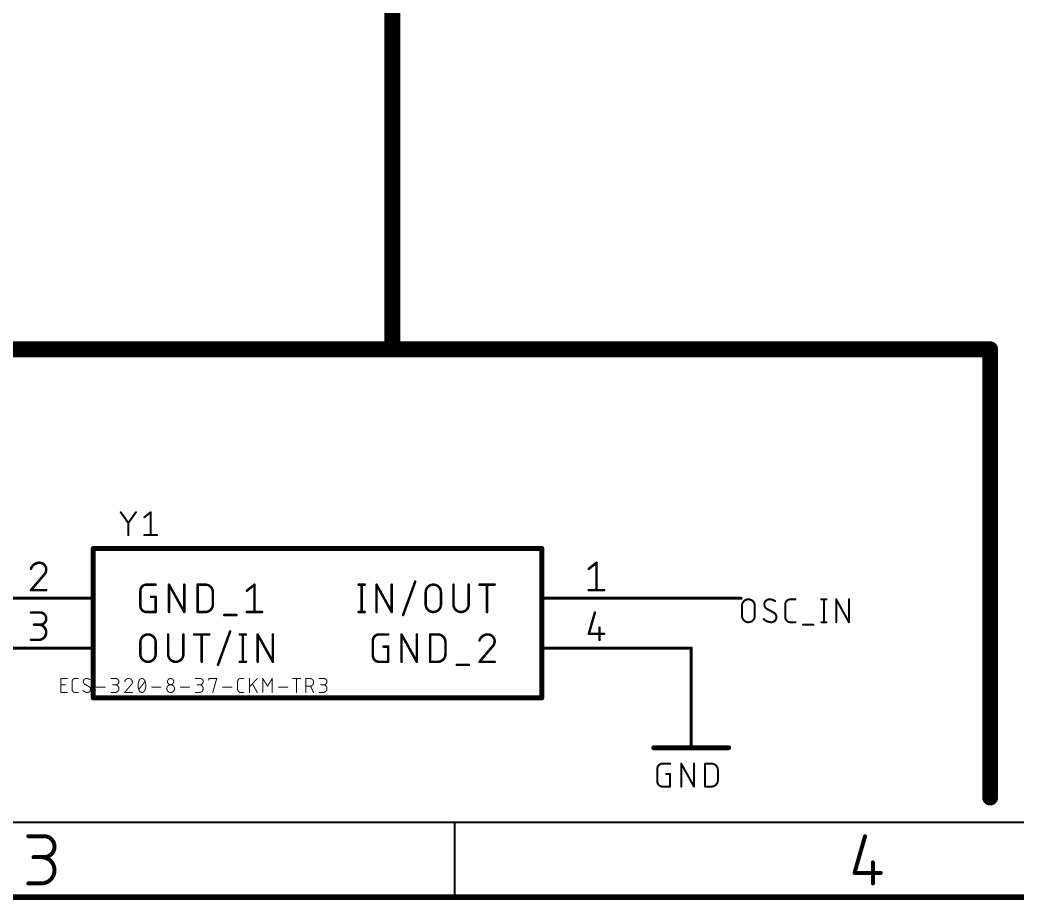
# Model space of a CAD drawing. Extents: x 0 to 261, y -15 to 164.
# Drawn here: x 108 to 158.9, y -15.4 to 29.5 of the extents above; entities that cross this region are included whole.
import ezdxf

# ---------------------------------------------------------------- set-up
doc = ezdxf.new("R2010")
doc.units = 0
for name, color, linetype in [('91', 110, 'CONTINUOUS'), ('94', 12, 'CONTINUOUS'), ('95', 253, 'CONTINUOUS'), ('96', 253, 'CONTINUOUS')]:
    doc.layers.add(name, color=color, linetype=linetype)

msp = doc.modelspace()

# ---------------------------------------------------------------- linework, layer by layer
at = {"layer": '91', "const_width": 0.1524}
for points in [[(139.7, 0), (144.78, 0)], [(139.7, -2.54), (142.24, -2.54)], [(142.24, -2.54), (142.24, -5.08)]]:
    msp.add_lwpolyline(points, dxfattribs=at)
at = {"layer": '91', "const_width": 0.0762}
for points in [[(139.7, 0.0381, 1), (139.7, -0.0381)], [(144.78, -0.0381, 1), (144.78, 0.0381)], [(139.7, -2.5019, 1), (139.7, -2.5781)], [(142.2781, -2.54, 1), (142.2019, -2.54)], [(142.24, -2.5781, 1), (142.24, -2.5019)], [(142.2019, -5.08, 1), (142.2781, -5.08)]]:
    msp.add_lwpolyline(points, format="xyb", dxfattribs=at)
at = {"layer": '94'}
for points, const_width in [([(111.76, 2.54), (111.76, -5.08)], 0.254), ([(111.76, 2.54), (134.62, 2.54)], 0.254), ([(134.62, -5.08), (134.62, 2.54)], 0.254), ([(106.68, 0), (111.76, 0)], 0.1524), ([(139.7, 0), (134.62, 0)], 0.1524), ([(106.68, -2.54), (111.76, -2.54)], 0.1524), ([(139.7, -2.54), (134.62, -2.54)], 0.1524), ([(134.62, -5.08), (111.76, -5.08)], 0.254), ([(142.24, -5.08), (142.24, -7.62)], 0.1524), ([(140.335, -7.62), (144.145, -7.62)], 0.254), ([(3.81, -11.43), (256.54, -11.43)], 0.1), ([(130.175, -15.24), (130.175, -11.43)], 0.1), ([(108.4456, -12.1316), (109.2479, -12.1316)], 0.2032), ([(151.1021, -12.1316), (150.5673, -14.0036)], 0.2032), ([(109.2479, -13.2013), (108.713, -13.2013)], 0.2032), ([(151.5033, -13.4687), (151.5033, -14.5384)], 0.2032), ([(150.5673, -14.0036), (151.9044, -14.0036)], 0.2032), ([(108.4456, -14.5384), (109.1142, -14.5384)], 0.2032), ([(0, -15.24), (260.35, -15.24)], 0.3)]:
    msp.add_lwpolyline(points, dxfattribs=dict(at, const_width=const_width))
for points, const_width in [([(111.8235, 2.54, 1), (111.6965, 2.54)], 0.127), ([(111.76, 2.6035, 1), (111.76, 2.4765)], 0.127), ([(134.6835, 2.54, 1), (134.5565, 2.54)], 0.127), ([(134.62, 2.4765, 1), (134.62, 2.6035)], 0.127), ([(111.76, -0.0381, 1), (111.76, 0.0381)], 0.0762), ([(134.62, 0.0381, 1), (134.62, -0.0381)], 0.0762), ([(139.7, -0.0381, 1), (139.7, 0.0381)], 0.0762), ([(111.76, -2.5781, 1), (111.76, -2.5019)], 0.0762), ([(134.62, -2.5019, 1), (134.62, -2.5781)], 0.0762), ([(139.7, -2.5781, 1), (139.7, -2.5019)], 0.0762), ([(111.76, -5.0165, 1), (111.76, -5.1435)], 0.127), ([(111.6965, -5.08, 1), (111.8235, -5.08)], 0.127), ([(134.5565, -5.08, 1), (134.6835, -5.08)], 0.127), ([(134.62, -5.1435, 1), (134.62, -5.0165)], 0.127), ([(142.2781, -5.08, 1), (142.2019, -5.08)], 0.0762), ([(140.335, -7.5565, 1), (140.335, -7.6835)], 0.127), ([(142.2019, -7.62, 1), (142.2781, -7.62)], 0.0762), ([(144.145, -7.6835, 1), (144.145, -7.5565)], 0.127), ([(130.2, -11.43, 1), (130.15, -11.43)], 0.05), ([(108.4456, -12.0808, 1), (108.4456, -12.1824)], 0.1016), ([(109.2479, -13.2013, 1), (109.2479, -12.1316)], 0.2032), ([(109.2479, -12.0808, 1), (109.2479, -12.1824)], 0.1016), ([(109.2479, -12.1824, 1), (109.2479, -12.0808)], 0.1016), ([(151.151, -12.1456, 1), (151.0533, -12.1176)], 0.1016), ([(108.713, -13.1505, 1), (108.713, -13.2521)], 0.1016), ([(109.1142, -14.5384, 1), (109.1142, -13.2013)], 0.2032), ([(109.1142, -13.1505, 1), (109.1142, -13.2521)], 0.1016), ([(109.2479, -13.1505, 1), (109.2479, -13.2521)], 0.1016), ([(109.2479, -13.2521, 1), (109.2479, -13.1505)], 0.1016), ([(151.5541, -13.4687, 1), (151.4525, -13.4687)], 0.1016), ([(150.5184, -13.9896, 1), (150.6161, -14.0175)], 0.1016), ([(150.5673, -13.9528, 1), (150.5673, -14.0544)], 0.1016), ([(151.9044, -14.0544, 1), (151.9044, -13.9528)], 0.1016), ([(108.4456, -14.4876, 1), (108.4456, -14.5892)], 0.1016), ([(109.1142, -14.4876, 1), (109.1142, -14.5892)], 0.1016), ([(109.1142, -14.5892, 1), (109.1142, -14.4876)], 0.1016), ([(151.4525, -14.5384, 1), (151.5541, -14.5384)], 0.1016), ([(130.15, -15.24, 1), (130.2, -15.24)], 0.05)]:
    msp.add_lwpolyline(points, format="xyb", dxfattribs=dict(at, const_width=const_width))
at = {"layer": '95'}
for points, const_width in [([(127, 68.58), (127, 12.7)], 0.8128), ([(127, 12.7), (96.52, 12.7)], 0.8128), ([(127, 12.7), (157.48, 12.7)], 0.8128), ([(157.48, 12.7), (157.48, -10.16)], 0.8128), ([(113.1542, 4.3942), (113.5436, 3.8425)], 0.1016), ([(113.5436, 3.8425), (113.9331, 4.3942)], 0.1016), ([(114.3621, 4.1346), (114.6866, 4.3942)], 0.1016), ([(114.6866, 4.3942), (114.6866, 3.2258)], 0.1016), ([(113.5436, 3.2258), (113.5436, 3.8425)], 0.1016), ([(114.3621, 3.2258), (115.0112, 3.2258)], 0.1016), ([(137.0203, 1.5057), (137.4084, 1.8161)], 0.127), ([(137.4084, 1.8161), (137.4084, 0.4191)], 0.127), ([(109.2433, 1.1952), (108.5836, 0.4191)], 0.127), ([(114.4707, 0.6985), (114.9364, 0.6985)], 0.127), ([(115.6204, -0.6985), (115.6204, 0.6985)], 0.127), ([(115.6204, 0.6985), (116.3965, -0.6985)], 0.127), ([(116.3965, -0.6985), (116.3965, 0.6985)], 0.127), ([(117.0805, -0.6985), (117.0805, 0.6985)], 0.127), ([(117.0805, 0.6985), (117.4686, 0.6985)], 0.127), ([(119.5901, 0.3881), (119.9781, 0.6985)], 0.127), ([(119.9781, 0.6985), (119.9781, -0.6985)], 0.127), ([(125.2884, 0.6985), (125.5989, 0.6985)], 0.127), ([(125.4437, 0.6985), (125.4437, -0.6985)], 0.127), ([(126.1963, -0.6985), (126.1963, 0.6985)], 0.127), ([(126.1963, 0.6985), (126.9724, -0.6985)], 0.127), ([(126.9724, -0.6985), (126.9724, 0.6985)], 0.127), ([(127.5515, -0.8537), (128.1724, 0.8537)], 0.127), ([(130.1204, 0.6985), (130.1204, -0.3104)], 0.127), ([(130.8965, -0.3104), (130.8965, 0.6985)], 0.127), ([(131.4436, 0.6985), (132.2197, 0.6985)], 0.127), ([(131.8316, -0.6985), (131.8316, 0.6985)], 0.127), ([(108.5836, 0.4191), (109.3597, 0.4191)], 0.127), ([(114.1603, -0.3881), (114.1603, 0.3881)], 0.127), ([(114.7036, 0.0776), (114.9364, 0.0776)], 0.127), ([(114.9364, 0.0776), (114.9364, -0.6985)], 0.127), ([(117.8566, 0.3104), (117.8566, -0.3104)], 0.127), ([(128.7059, -0.3104), (128.7059, 0.3104)], 0.127), ([(129.482, 0.3104), (129.482, -0.3104)], 0.127), ([(137.0203, 0.4191), (137.7964, 0.4191)], 0.127), ([(147.2969, -0.0508), (147.5566, -0.0508)], 0.1016), ([(148.8736, -0.0508), (149.1333, -0.0508)], 0.1016), ([(149.0035, -0.0508), (149.0035, -1.2192)], 0.1016), ([(149.6314, -1.2192), (149.6314, -0.0508)], 0.1016), ([(149.6314, -0.0508), (150.2805, -1.2192)], 0.1016), ([(150.2805, -1.2192), (150.2805, -0.0508)], 0.1016), ([(144.8308, -0.8946), (144.8308, -0.3754)], 0.1016), ([(145.4799, -0.3754), (145.4799, -0.8946)], 0.1016), ([(146.455, -0.7324), (146.098, -0.5376)], 0.1016), ([(147.0373, -0.9596), (147.0373, -0.3104)], 0.1016), ([(108.5836, -0.7239), (109.0493, -0.7239)], 0.127), ([(114.9364, -0.6985), (114.4707, -0.6985)], 0.127), ([(117.4686, -0.6985), (117.0805, -0.6985)], 0.127), ([(118.4357, -0.8537), (119.0566, -0.8537)], 0.127), ([(119.5901, -0.6985), (120.3662, -0.6985)], 0.127), ([(125.2884, -0.6985), (125.5989, -0.6985)], 0.127), ([(137.3307, -0.7239), (137.0203, -1.8105)], 0.127), ([(109.0493, -1.3448), (108.7388, -1.3448)], 0.127), ([(137.5636, -1.5), (137.5636, -2.1209)], 0.127), ([(147.5566, -1.2192), (147.2969, -1.2192)], 0.1016), ([(147.9437, -1.349), (148.463, -1.349)], 0.1016), ([(148.8736, -1.2192), (149.1333, -1.2192)], 0.1016), ([(115.5748, -1.8415), (115.5748, -2.8504)], 0.127), ([(116.3509, -2.8504), (116.3509, -1.8415)], 0.127), ([(116.898, -1.8415), (117.6741, -1.8415)], 0.127), ([(117.2861, -3.2385), (117.2861, -1.8415)], 0.127), ([(118.1163, -3.3937), (118.7372, -1.6863)], 0.127), ([(119.2297, -1.8415), (119.5402, -1.8415)], 0.127), ([(119.385, -1.8415), (119.385, -3.2385)], 0.127), ([(120.1376, -3.2385), (120.1376, -1.8415)], 0.127), ([(120.1376, -1.8415), (120.9137, -3.2385)], 0.127), ([(120.9137, -3.2385), (120.9137, -1.8415)], 0.127), ([(126.3243, -1.8415), (126.7899, -1.8415)], 0.127), ([(127.4739, -3.2385), (127.4739, -1.8415)], 0.127), ([(127.4739, -1.8415), (128.25, -3.2385)], 0.127), ([(128.25, -3.2385), (128.25, -1.8415)], 0.127), ([(128.934, -3.2385), (128.934, -1.8415)], 0.127), ([(128.934, -1.8415), (129.3221, -1.8415)], 0.127), ([(137.0203, -1.8105), (137.7964, -1.8105)], 0.127), ([(108.5836, -2.1209), (108.9716, -2.1209)], 0.127), ([(114.1603, -2.8504), (114.1603, -2.2296)], 0.127), ([(114.9364, -2.2296), (114.9364, -2.8504)], 0.127), ([(126.0138, -2.9281), (126.0138, -2.1519)], 0.127), ([(126.5571, -2.4624), (126.7899, -2.4624)], 0.127), ([(126.7899, -2.4624), (126.7899, -3.2385)], 0.127), ([(129.7101, -2.2296), (129.7101, -2.8504)], 0.127), ([(132.1033, -2.4624), (131.4436, -3.2385)], 0.127), ([(119.2297, -3.2385), (119.5402, -3.2385)], 0.127), ([(126.7899, -3.2385), (126.3243, -3.2385)], 0.127), ([(129.3221, -3.2385), (128.934, -3.2385)], 0.127), ([(130.2892, -3.3937), (130.9101, -3.3937)], 0.127), ([(131.4436, -3.2385), (132.2197, -3.2385)], 0.127)]:
    msp.add_lwpolyline(points, dxfattribs=dict(at, const_width=const_width))
for points, const_width in [([(127, 12.9032, 1), (127, 12.4968)], 0.4064), ([(126.7968, 12.7, 1), (127.2032, 12.7)], 0.4064), ([(127, 12.4968, 1), (127, 12.9032)], 0.4064), ([(157.6832, 12.7, 1), (157.2768, 12.7)], 0.4064), ([(157.48, 12.4968, 1), (157.48, 12.9032)], 0.4064), ([(113.1749, 4.4088, 1), (113.1334, 4.3796)], 0.0508), ([(113.9539, 4.3796, 1), (113.9124, 4.4088)], 0.0508), ([(114.3462, 4.1544, 1), (114.378, 4.1147)], 0.0508), ([(114.712, 4.3942, 1), (114.6612, 4.3942)], 0.0508), ([(114.7025, 4.3744, 1), (114.6708, 4.414)], 0.0508), ([(113.569, 3.8425, 1), (113.5182, 3.8425)], 0.0508), ([(113.5229, 3.8571, 1), (113.5644, 3.8278)], 0.0508), ([(113.5229, 3.8278, 1), (113.5644, 3.8571)], 0.0508), ([(113.5182, 3.2258, 1), (113.569, 3.2258)], 0.0508), ([(114.3621, 3.2512, 1), (114.3621, 3.2004)], 0.0508), ([(114.6612, 3.2258, 1), (114.712, 3.2258)], 0.0508), ([(115.0112, 3.2004, 1), (115.0112, 3.2512)], 0.0508), ([(109.0105, 1.8161, 0.3252), (108.5836, 1.5057)], 0.127), ([(108.5534, 1.5154, 1), (108.6138, 1.4959)], 0.0635), ([(109.3597, 1.4668, 0.4142), (109.0105, 1.8161)], 0.127), ([(109.0105, 1.8478, 1), (109.0105, 1.7844)], 0.0635), ([(109.0105, 1.7844, 1), (109.0104, 1.8478)], 0.0635), ([(109.2433, 1.1952, 0.2053), (109.3597, 1.4668)], 0.127), ([(109.3914, 1.4668, 1), (109.328, 1.4669)], 0.0635), ([(137.0005, 1.5304, 1), (137.0401, 1.4809)], 0.0635), ([(137.4401, 1.8161, 1), (137.3766, 1.8161)], 0.0635), ([(137.4282, 1.7913, 1), (137.3885, 1.8409)], 0.0635), ([(109.2214, 1.2182, 1), (109.2652, 1.1722)], 0.0635), ([(109.2675, 1.1746, 1), (109.2191, 1.2158)], 0.0635), ([(109.328, 1.4668, 1), (109.3915, 1.4668)], 0.0635), ([(114.4707, 0.6985, 0.4142), (114.1603, 0.3881)], 0.127), ([(114.4707, 0.7303, 1), (114.4707, 0.6667)], 0.0635), ([(114.4707, 0.6668, 1), (114.4707, 0.7302)], 0.0635), ([(114.9364, 0.6667, 1), (114.9364, 0.7303)], 0.0635), ([(115.6522, 0.6985, 1), (115.5887, 0.6985)], 0.0635), ([(115.6482, 0.7139, 1), (115.5927, 0.6831)], 0.0635), ([(116.4283, 0.6985, 1), (116.3648, 0.6985)], 0.0635), ([(117.0805, 0.7303, 1), (117.0805, 0.6667)], 0.0635), ([(117.1123, 0.6985, 1), (117.0488, 0.6985)], 0.0635), ([(117.4686, 0.7303, 1), (117.4686, 0.6667)], 0.0635), ([(117.8566, 0.3104, 0.4142), (117.4686, 0.6985)], 0.127), ([(117.4686, 0.6667, 1), (117.4686, 0.7303)], 0.0635), ([(120.0099, 0.6985, 1), (119.9464, 0.6985)], 0.0635), ([(119.998, 0.6737, 1), (119.9583, 0.7233)], 0.0635), ([(125.2884, 0.7303, 1), (125.2884, 0.6667)], 0.0635), ([(125.4754, 0.6985, 1), (125.4119, 0.6985)], 0.0635), ([(125.5989, 0.6667, 1), (125.5989, 0.7303)], 0.0635), ([(126.2281, 0.6985, 1), (126.1646, 0.6985)], 0.0635), ([(126.2241, 0.7139, 1), (126.1686, 0.6831)], 0.0635), ([(127.0042, 0.6985, 1), (126.9407, 0.6985)], 0.0635), ([(128.2023, 0.8429, 1), (128.1426, 0.8646)], 0.0635), ([(129.482, 0.3104, 1), (128.7059, 0.3104)], 0.127), ([(130.1521, 0.6985, 1), (130.0886, 0.6985)], 0.0635), ([(130.9282, 0.6985, 1), (130.8647, 0.6985)], 0.0635), ([(131.4436, 0.7303, 1), (131.4436, 0.6667)], 0.0635), ([(131.8634, 0.6985, 1), (131.7999, 0.6985)], 0.0635), ([(132.2197, 0.6667, 1), (132.2197, 0.7303)], 0.0635), ([(108.5836, 0.4509, 1), (108.5836, 0.3874)], 0.0635), ([(108.5594, 0.4397, 1), (108.6078, 0.3985)], 0.0635), ([(109.3597, 0.3874, 1), (109.3597, 0.4509)], 0.0635), ([(114.1921, 0.3881, 1), (114.1286, 0.3881)], 0.0635), ([(114.1286, 0.3881, 1), (114.1921, 0.3881)], 0.0635), ([(114.7036, 0.1094, 1), (114.7036, 0.0459)], 0.0635), ([(114.9682, 0.0776, 1), (114.9047, 0.0776)], 0.0635), ([(114.9364, 0.0459, 1), (114.9364, 0.1094)], 0.0635), ([(117.8884, 0.3104, 1), (117.8249, 0.3104)], 0.0635), ([(117.8249, 0.3104, 1), (117.8884, 0.3104)], 0.0635), ([(119.5702, 0.4128, 1), (119.6099, 0.3633)], 0.0635), ([(128.7376, 0.3104, 1), (128.6741, 0.3104)], 0.0635), ([(128.6741, 0.3104, 1), (128.7376, 0.3104)], 0.0635), ([(129.5137, 0.3104, 1), (129.4502, 0.3104)], 0.0635), ([(129.4502, 0.3104, 1), (129.5137, 0.3104)], 0.0635), ([(137.0203, 0.4509, 1), (137.0203, 0.3874)], 0.0635), ([(137.3766, 0.4191, 1), (137.4401, 0.4191)], 0.0635), ([(137.7964, 0.3874, 1), (137.7964, 0.4509)], 0.0635), ([(146.2278, -0.0254, 1), (146.2278, -0.0762)], 0.0508), ([(146.2278, -0.0762, 1), (146.2278, -0.0254)], 0.0508), ([(147.2969, -0.0254, 1), (147.2969, -0.0762)], 0.0508), ([(147.2969, -0.0762, 1), (147.2969, -0.0254)], 0.0508), ([(147.5566, -0.0762, 1), (147.5566, -0.0254)], 0.0508), ([(148.8736, -0.0254, 1), (148.8736, -0.0762)], 0.0508), ([(149.1333, -0.0762, 1), (149.1333, -0.0254)], 0.0508), ([(149.6568, -0.0508, 1), (149.606, -0.0508)], 0.0508), ([(150.3059, -0.0508, 1), (150.2551, -0.0508)], 0.0508), ([(114.1603, -0.3881, 0.4142), (114.4707, -0.6985)], 0.127), ([(114.1921, -0.3881, 1), (114.1286, -0.3881)], 0.0635), ([(114.1286, -0.3881, 1), (114.1921, -0.3881)], 0.0635), ([(117.4686, -0.6985, 0.4142), (117.8566, -0.3104)], 0.127), ([(117.8884, -0.3104, 1), (117.8249, -0.3104)], 0.0635), ([(117.8249, -0.3104, 1), (117.8884, -0.3104)], 0.0635), ([(128.7059, -0.3104, 1), (129.482, -0.3104)], 0.127), ([(128.7376, -0.3104, 1), (128.6741, -0.3104)], 0.0635), ([(128.6741, -0.3104, 1), (128.7376, -0.3104)], 0.0635), ([(129.5137, -0.3104, 1), (129.4502, -0.3104)], 0.0635), ([(129.4502, -0.3104, 1), (129.5137, -0.3104)], 0.0635), ([(130.1204, -0.3104, 1), (130.8965, -0.3104)], 0.127), ([(130.1521, -0.3104, 1), (130.0886, -0.3104)], 0.0635), ([(130.0886, -0.3104, 1), (130.1521, -0.3104)], 0.0635), ([(130.9282, -0.3104, 1), (130.8647, -0.3104)], 0.0635), ([(130.8647, -0.3104, 1), (130.9282, -0.3104)], 0.0635), ([(145.4799, -0.3754, 1), (144.8308, -0.3754)], 0.1016), ([(144.8562, -0.3754, 1), (144.8054, -0.3754)], 0.0508), ([(144.8054, -0.3754, 1), (144.8562, -0.3754)], 0.0508), ([(145.5053, -0.3754, 1), (145.4545, -0.3754)], 0.0508), ([(145.4545, -0.3754, 1), (145.5053, -0.3754)], 0.0508), ([(146.2278, -0.0508, 0.4142), (145.9682, -0.3104)], 0.1016), ([(145.9682, -0.3104, 0.2656), (146.098, -0.5376)], 0.1016), ([(145.9935, -0.3104, 1), (145.9428, -0.3104)], 0.0508), ([(145.9428, -0.3104, 1), (145.9935, -0.3104)], 0.0508), ([(146.1101, -0.5153, 1), (146.0858, -0.5599)], 0.0508), ([(146.0851, -0.5595, 1), (146.1109, -0.5158)], 0.0508), ([(146.5199, -0.1482, 0.1623), (146.2278, -0.0508)], 0.1016), ([(146.5047, -0.1685, 1), (146.5351, -0.1278)], 0.0508), ([(147.2969, -0.0508, 0.4142), (147.0373, -0.3104)], 0.1016), ([(147.0627, -0.3104, 1), (147.0119, -0.3104)], 0.0508), ([(147.0119, -0.3104, 1), (147.0627, -0.3104)], 0.0508), ([(149.0289, -0.0508, 1), (148.9781, -0.0508)], 0.0508), ([(149.6536, -0.0385, 1), (149.6092, -0.0631)], 0.0508), ([(108.5836, -0.6922, 1), (108.5836, -0.7556)], 0.0635), ([(109.0493, -1.3448, 1), (109.0493, -0.7239)], 0.127), ([(109.0493, -0.6922, 1), (109.0493, -0.7556)], 0.0635), ([(109.0493, -0.7556, 1), (109.0493, -0.6922)], 0.0635), ([(114.4707, -0.6667, 1), (114.4707, -0.7303)], 0.0635), ([(114.4707, -0.7303, 1), (114.4707, -0.6667)], 0.0635), ([(114.9047, -0.6985, 1), (114.9682, -0.6985)], 0.0635), ([(114.9364, -0.7303, 1), (114.9364, -0.6667)], 0.0635), ([(115.5887, -0.6985, 1), (115.6522, -0.6985)], 0.0635), ([(116.3648, -0.6985, 1), (116.4283, -0.6985)], 0.0635), ([(116.3688, -0.7139, 1), (116.4243, -0.6831)], 0.0635), ([(117.0805, -0.6667, 1), (117.0805, -0.7303)], 0.0635), ([(117.0488, -0.6985, 1), (117.1123, -0.6985)], 0.0635), ([(117.4686, -0.6668, 1), (117.4686, -0.7302)], 0.0635), ([(117.4686, -0.7303, 1), (117.4686, -0.6667)], 0.0635), ([(118.4357, -0.822, 1), (118.4357, -0.8855)], 0.0635), ([(119.0566, -0.8855, 1), (119.0566, -0.822)], 0.0635), ([(119.5901, -0.6667, 1), (119.5901, -0.7303)], 0.0635), ([(119.9464, -0.6985, 1), (120.0099, -0.6985)], 0.0635), ([(120.3662, -0.7303, 1), (120.3662, -0.6667)], 0.0635), ([(125.2884, -0.6667, 1), (125.2884, -0.7303)], 0.0635), ([(125.4119, -0.6985, 1), (125.4754, -0.6985)], 0.0635), ([(125.5989, -0.7303, 1), (125.5989, -0.6667)], 0.0635), ([(126.1646, -0.6985, 1), (126.2281, -0.6985)], 0.0635), ([(126.9407, -0.6985, 1), (127.0042, -0.6985)], 0.0635), ([(126.9447, -0.7139, 1), (127.0002, -0.6831)], 0.0635), ([(127.5217, -0.8429, 1), (127.5814, -0.8646)], 0.0635), ([(131.7999, -0.6985, 1), (131.8634, -0.6985)], 0.0635), ([(137.3613, -0.7326, 1), (137.3002, -0.7152)], 0.0635), ([(144.8308, -0.8946, 1), (145.4799, -0.8946)], 0.1016), ([(144.8562, -0.8946, 1), (144.8054, -0.8946)], 0.0508), ([(144.8054, -0.8946, 1), (144.8562, -0.8946)], 0.0508), ([(145.5053, -0.8946, 1), (145.4545, -0.8946)], 0.0508), ([(145.4545, -0.8946, 1), (145.5053, -0.8946)], 0.0508), ([(145.9357, -1.0569, 0.2), (146.3252, -1.2192)], 0.1016), ([(145.9537, -1.039, 1), (145.9177, -1.0748)], 0.0508), ([(146.3252, -1.2192, 0.4142), (146.5848, -0.9596)], 0.1016), ([(146.5848, -0.9596, 0.2656), (146.455, -0.7324)], 0.1016), ([(146.4679, -0.7105, 1), (146.4421, -0.7543)], 0.0508), ([(146.4428, -0.7547, 1), (146.4671, -0.7101)], 0.0508), ([(146.6102, -0.9596, 1), (146.5594, -0.9596)], 0.0508), ([(146.5594, -0.9596, 1), (146.6102, -0.9596)], 0.0508), ([(147.0373, -0.9596, 0.4142), (147.2969, -1.2192)], 0.1016), ([(147.0627, -0.9596, 1), (147.0119, -0.9596)], 0.0508), ([(147.0119, -0.9596, 1), (147.0627, -0.9596)], 0.0508), ([(108.7388, -1.313, 1), (108.7388, -1.3765)], 0.0635), ([(108.9716, -1.313, 1), (108.9716, -1.3765)], 0.0635), ([(108.9716, -2.1209, 1), (108.9716, -1.3448)], 0.127), ([(109.0493, -1.313, 1), (109.0493, -1.3765)], 0.0635), ([(109.0493, -1.3765, 1), (109.0493, -1.313)], 0.0635), ([(137.5953, -1.5, 1), (137.5318, -1.5)], 0.0635), ([(146.3252, -1.1938, 1), (146.3252, -1.2446)], 0.0508), ([(146.3252, -1.2446, 1), (146.3252, -1.1938)], 0.0508), ([(147.2969, -1.1938, 1), (147.2969, -1.2446)], 0.0508), ([(147.2969, -1.2446, 1), (147.2969, -1.1938)], 0.0508), ([(147.5566, -1.2446, 1), (147.5566, -1.1938)], 0.0508), ([(147.9437, -1.3236, 1), (147.9437, -1.3744)], 0.0508), ([(148.463, -1.3744, 1), (148.463, -1.3236)], 0.0508), ([(148.8736, -1.1938, 1), (148.8736, -1.2446)], 0.0508), ([(148.9781, -1.2192, 1), (149.0289, -1.2192)], 0.0508), ([(149.1333, -1.2446, 1), (149.1333, -1.1938)], 0.0508), ([(149.606, -1.2192, 1), (149.6568, -1.2192)], 0.0508), ([(150.2551, -1.2192, 1), (150.3059, -1.2192)], 0.0508), ([(150.2583, -1.2315, 1), (150.3027, -1.2069)], 0.0508), ([(114.9364, -2.2296, 1), (114.1603, -2.2296)], 0.127), ([(115.6065, -1.8415, 1), (115.543, -1.8415)], 0.0635), ([(116.3826, -1.8415, 1), (116.3191, -1.8415)], 0.0635), ([(116.898, -1.8098, 1), (116.898, -1.8733)], 0.0635), ([(117.3178, -1.8415, 1), (117.2543, -1.8415)], 0.0635), ([(117.6741, -1.8733, 1), (117.6741, -1.8098)], 0.0635), ([(118.767, -1.6971, 1), (118.7074, -1.6754)], 0.0635), ([(119.2297, -1.8098, 1), (119.2297, -1.8733)], 0.0635), ([(119.4167, -1.8415, 1), (119.3532, -1.8415)], 0.0635), ([(119.5402, -1.8733, 1), (119.5402, -1.8098)], 0.0635), ([(120.1694, -1.8415, 1), (120.1059, -1.8415)], 0.0635), ([(120.1654, -1.8261, 1), (120.1099, -1.8569)], 0.0635), ([(120.9455, -1.8415, 1), (120.882, -1.8415)], 0.0635), ([(126.3243, -1.8415, 0.4142), (126.0138, -2.1519)], 0.127), ([(126.3243, -1.8098, 1), (126.3243, -1.8733)], 0.0635), ([(126.3243, -1.8732, 1), (126.3243, -1.8097)], 0.0635), ([(126.7899, -1.8733, 1), (126.7899, -1.8098)], 0.0635), ([(127.5057, -1.8415, 1), (127.4422, -1.8415)], 0.0635), ([(127.5017, -1.8261, 1), (127.4462, -1.8569)], 0.0635), ([(128.2818, -1.8415, 1), (128.2183, -1.8415)], 0.0635), ([(128.934, -1.8098, 1), (128.934, -1.8733)], 0.0635), ([(128.9658, -1.8415, 1), (128.9023, -1.8415)], 0.0635), ([(129.7101, -2.2296, 0.4142), (129.3221, -1.8415)], 0.127), ([(129.3221, -1.8098, 1), (129.3221, -1.8733)], 0.0635), ([(129.3221, -1.8733, 1), (129.3221, -1.8098)], 0.0635), ([(131.8705, -1.8415, 0.3252), (131.4436, -2.1519)], 0.127), ([(132.2197, -2.1907, 0.4142), (131.8705, -1.8415)], 0.127), ([(131.8705, -1.8098, 1), (131.8705, -1.8733)], 0.0635), ([(131.8705, -1.8732, 1), (131.8704, -1.8098)], 0.0635), ([(137.0203, -1.7787, 1), (137.0203, -1.8422)], 0.0635), ([(136.9898, -1.8017, 1), (137.0508, -1.8192)], 0.0635), ([(137.7964, -1.8422, 1), (137.7964, -1.7787)], 0.0635), ([(108.5836, -2.0892, 1), (108.5836, -2.1527)], 0.0635), ([(108.9716, -2.0892, 1), (108.9716, -2.1527)], 0.0635), ([(108.9716, -2.1527, 1), (108.9716, -2.0892)], 0.0635), ([(114.1921, -2.2296, 1), (114.1286, -2.2296)], 0.0635), ([(114.1286, -2.2296, 1), (114.1921, -2.2296)], 0.0635), ([(114.9682, -2.2296, 1), (114.9047, -2.2296)], 0.0635), ([(114.9047, -2.2296, 1), (114.9682, -2.2296)], 0.0635), ([(126.0456, -2.1519, 1), (125.9821, -2.1519)], 0.0635), ([(125.9821, -2.1519, 1), (126.0456, -2.1519)], 0.0635), ([(126.5571, -2.4306, 1), (126.5571, -2.4941)], 0.0635), ([(126.8217, -2.4624, 1), (126.7582, -2.4624)], 0.0635), ([(126.7899, -2.4941, 1), (126.7899, -2.4306)], 0.0635), ([(129.7419, -2.2296, 1), (129.6784, -2.2296)], 0.0635), ([(129.6784, -2.2296, 1), (129.7419, -2.2296)], 0.0635), ([(131.4134, -2.1422, 1), (131.4738, -2.1617)], 0.0635), ([(132.1033, -2.4624, 0.2053), (132.2197, -2.1907)], 0.127), ([(132.0814, -2.4394, 1), (132.1252, -2.4854)], 0.0635), ([(132.1275, -2.483, 1), (132.0791, -2.4418)], 0.0635), ([(132.2514, -2.1907, 1), (132.188, -2.1908)], 0.0635), ([(132.188, -2.1907, 1), (132.2515, -2.1907)], 0.0635), ([(137.5318, -2.1209, 1), (137.5953, -2.1209)], 0.0635), ([(114.1603, -2.8504, 1), (114.9364, -2.8504)], 0.127), ([(114.192, -2.8504, 1), (114.1285, -2.8504)], 0.0635), ([(114.1286, -2.8504, 1), (114.1921, -2.8504)], 0.0635), ([(114.9682, -2.8504, 1), (114.9047, -2.8504)], 0.0635), ([(114.9047, -2.8504, 1), (114.9682, -2.8504)], 0.0635), ([(115.5748, -2.8504, 1), (116.3509, -2.8504)], 0.127), ([(115.6065, -2.8504, 1), (115.543, -2.8504)], 0.0635), ([(115.543, -2.8504, 1), (115.6065, -2.8504)], 0.0635), ([(116.3826, -2.8504, 1), (116.3191, -2.8504)], 0.0635), ([(116.3191, -2.8504, 1), (116.3826, -2.8504)], 0.0635), ([(126.0138, -2.9281, 0.4142), (126.3243, -3.2385)], 0.127), ([(126.0456, -2.9281, 1), (125.9821, -2.9281)], 0.0635), ([(125.9821, -2.9281, 1), (126.0456, -2.9281)], 0.0635), ([(129.3221, -3.2385, 0.4142), (129.7101, -2.8504)], 0.127), ([(129.7419, -2.8504, 1), (129.6784, -2.8504)], 0.0635), ([(129.6784, -2.8504, 1), (129.7419, -2.8504)], 0.0635), ([(117.2543, -3.2385, 1), (117.3178, -3.2385)], 0.0635), ([(118.0865, -3.3829, 1), (118.1462, -3.4046)], 0.0635), ([(119.2297, -3.2067, 1), (119.2297, -3.2703)], 0.0635), ([(119.3532, -3.2385, 1), (119.4167, -3.2385)], 0.0635), ([(119.5402, -3.2703, 1), (119.5402, -3.2067)], 0.0635), ([(120.1059, -3.2385, 1), (120.1694, -3.2385)], 0.0635), ([(120.882, -3.2385, 1), (120.9455, -3.2385)], 0.0635), ([(120.886, -3.2539, 1), (120.9415, -3.2231)], 0.0635), ([(126.3243, -3.2067, 1), (126.3243, -3.2703)], 0.0635), ([(126.3243, -3.2703, 1), (126.3243, -3.2067)], 0.0635), ([(126.7582, -3.2385, 1), (126.8217, -3.2385)], 0.0635), ([(126.7899, -3.2703, 1), (126.7899, -3.2067)], 0.0635), ([(127.4422, -3.2385, 1), (127.5057, -3.2385)], 0.0635), ([(128.2183, -3.2385, 1), (128.2818, -3.2385)], 0.0635), ([(128.2223, -3.2539, 1), (128.2778, -3.2231)], 0.0635), ([(128.934, -3.2067, 1), (128.934, -3.2703)], 0.0635), ([(128.9023, -3.2385, 1), (128.9658, -3.2385)], 0.0635), ([(129.3221, -3.2068, 1), (129.3221, -3.2702)], 0.0635), ([(129.3221, -3.2703, 1), (129.3221, -3.2067)], 0.0635), ([(130.2892, -3.362, 1), (130.2892, -3.4255)], 0.0635), ([(130.9101, -3.4255, 1), (130.9101, -3.362)], 0.0635), ([(131.4436, -3.2067, 1), (131.4436, -3.2703)], 0.0635), ([(131.4194, -3.2179, 1), (131.4678, -3.2591)], 0.0635), ([(132.2197, -3.2703, 1), (132.2197, -3.2067)], 0.0635), ([(157.2768, -10.16, 1), (157.6832, -10.16)], 0.4064)]:
    msp.add_lwpolyline(points, format="xyb", dxfattribs=dict(at, const_width=const_width))
at = {"layer": '96'}
for points, const_width in [([(110.1114, -4.8006), (110.1114, -4.0894)], 0.0508), ([(110.1114, -4.0894), (110.4275, -4.0894)], 0.0508), ([(110.8379, -4.0894), (110.9959, -4.0894)], 0.0508), ([(112.6705, -4.0894), (112.9076, -4.0894)], 0.0508), ([(116.9682, -4.0894), (117.2052, -4.0894)], 0.0508), ([(117.654, -4.1684), (117.654, -4.0894)], 0.0508), ([(117.654, -4.0894), (118.0491, -4.0894)], 0.0508), ([(118.0491, -4.0894), (117.8515, -4.8006)], 0.0508), ([(119.2732, -4.0894), (119.4313, -4.0894)], 0.0508), ([(119.7207, -4.8006), (119.7207, -4.0894)], 0.0508), ([(120.1158, -4.0894), (119.7207, -4.524)], 0.0508), ([(120.4034, -4.8006), (120.4034, -4.0894)], 0.0508), ([(120.4034, -4.0894), (120.6404, -4.4845)], 0.0508), ([(120.6404, -4.4845), (120.8775, -4.0894)], 0.0508), ([(120.8775, -4.0894), (120.8775, -4.8006)], 0.0508), ([(121.9288, -4.0894), (122.3239, -4.0894)], 0.0508), ([(122.1263, -4.8006), (122.1263, -4.0894)], 0.0508), ([(122.5957, -4.8006), (122.5957, -4.0894)], 0.0508), ([(122.5957, -4.0894), (122.7933, -4.0894)], 0.0508), ([(123.2775, -4.0894), (123.5146, -4.0894)], 0.0508), ([(110.1114, -4.4055), (110.3485, -4.4055)], 0.0508), ([(110.6799, -4.6426), (110.6799, -4.2474)], 0.0508), ([(111.5464, -4.5043), (111.3291, -4.3857)], 0.0508), ([(111.8995, -4.524), (112.3736, -4.524)], 0.0508), ([(112.9076, -4.4055), (112.7495, -4.4055)], 0.0508), ([(113.6921, -4.4055), (113.3563, -4.8006)], 0.0508), ([(114.0816, -4.6426), (114.3977, -4.2474)], 0.0508), ([(114.7341, -4.524), (115.2082, -4.524)], 0.0508), ([(116.1971, -4.524), (116.6713, -4.524)], 0.0508), ([(117.2052, -4.4055), (117.0472, -4.4055)], 0.0508), ([(118.346, -4.524), (118.8201, -4.524)], 0.0508), ([(119.1152, -4.6426), (119.1152, -4.2474)], 0.0508), ([(120.1158, -4.8006), (119.8787, -4.366)], 0.0508), ([(121.2034, -4.524), (121.6776, -4.524)], 0.0508), ([(122.7933, -4.4845), (122.5957, -4.4845)], 0.0508), ([(122.9909, -4.8006), (122.8328, -4.4845)], 0.0508), ([(123.5146, -4.4055), (123.3565, -4.4055)], 0.0508), ([(110.4275, -4.8006), (110.1114, -4.8006)], 0.0508), ([(110.9959, -4.8006), (110.8379, -4.8006)], 0.0508), ([(112.6705, -4.8006), (112.868, -4.8006)], 0.0508), ([(113.3563, -4.8006), (113.7514, -4.8006)], 0.0508), ([(116.9682, -4.8006), (117.1657, -4.8006)], 0.0508), ([(119.4313, -4.8006), (119.2732, -4.8006)], 0.0508), ([(123.2775, -4.8006), (123.475, -4.8006)], 0.0508), ([(140.7724, -8.4328), (141.1619, -8.4328)], 0.1016), ([(141.732, -9.6012), (141.732, -8.4328)], 0.1016), ([(141.732, -8.4328), (142.3811, -9.6012)], 0.1016), ([(142.3811, -9.6012), (142.3811, -8.4328)], 0.1016), ([(142.9512, -9.6012), (142.9512, -8.4328)], 0.1016), ([(142.9512, -8.4328), (143.2757, -8.4328)], 0.1016), ([(140.5128, -9.3416), (140.5128, -8.6924)], 0.1016), ([(140.9672, -8.9521), (141.1619, -8.9521)], 0.1016), ([(141.1619, -8.9521), (141.1619, -9.6012)], 0.1016), ([(143.6003, -8.7574), (143.6003, -9.2766)], 0.1016), ([(141.1619, -9.6012), (140.7724, -9.6012)], 0.1016), ([(143.2757, -9.6012), (142.9512, -9.6012)], 0.1016)]:
    msp.add_lwpolyline(points, dxfattribs=dict(at, const_width=const_width))
for points, const_width in [([(110.1241, -4.0894, 1), (110.0987, -4.0894)], 0.0254), ([(110.1114, -4.0767, 1), (110.1114, -4.1021)], 0.0254), ([(110.4275, -4.1021, 1), (110.4275, -4.0767)], 0.0254), ([(110.8379, -4.0894, 0.4142), (110.6799, -4.2474)], 0.0508), ([(110.8379, -4.0767, 1), (110.8379, -4.1021)], 0.0254), ([(110.8379, -4.1021, 1), (110.8379, -4.0767)], 0.0254), ([(110.9959, -4.1021, 1), (110.9959, -4.0767)], 0.0254), ([(111.4081, -4.0894, 0.4142), (111.2501, -4.2474)], 0.0508), ([(111.5859, -4.1487, 0.1623), (111.4081, -4.0894)], 0.0508), ([(111.4081, -4.0767, 1), (111.4081, -4.1021)], 0.0254), ([(111.4081, -4.1021, 1), (111.4081, -4.0767)], 0.0254), ([(112.6705, -4.0767, 1), (112.6705, -4.1021)], 0.0254), ([(112.9076, -4.4055, 1), (112.9076, -4.0894)], 0.0508), ([(112.9076, -4.0767, 1), (112.9076, -4.1021)], 0.0254), ([(112.9076, -4.1021, 1), (112.9076, -4.0767)], 0.0254), ([(113.5736, -4.0894, 0.3252), (113.3563, -4.2474)], 0.0508), ([(113.7514, -4.2672, 0.4142), (113.5736, -4.0894)], 0.0508), ([(113.5736, -4.0767, 1), (113.5736, -4.1021)], 0.0254), ([(113.5736, -4.1021, 1), (113.5736, -4.0767)], 0.0254), ([(114.2396, -4.0894, 0.3205), (114.1014, -4.1882)], 0.0508), ([(114.3779, -4.1882, 0.3205), (114.2396, -4.0894)], 0.0508), ([(114.2396, -4.0767, 1), (114.2396, -4.1021)], 0.0254), ([(114.2396, -4.1021, 1), (114.2396, -4.0767)], 0.0254), ([(115.8607, -4.2474, 1), (115.5446, -4.2474)], 0.0508), ([(116.9682, -4.0767, 1), (116.9682, -4.1021)], 0.0254), ([(117.2052, -4.4055, 1), (117.2052, -4.0894)], 0.0508), ([(117.2052, -4.0767, 1), (117.2052, -4.1021)], 0.0254), ([(117.2052, -4.1021, 1), (117.2052, -4.0767)], 0.0254), ([(117.6667, -4.0894, 1), (117.6413, -4.0894)], 0.0254), ([(117.654, -4.0767, 1), (117.654, -4.1021)], 0.0254), ([(118.0613, -4.0928, 1), (118.0368, -4.086)], 0.0254), ([(118.0491, -4.1021, 1), (118.0491, -4.0767)], 0.0254), ([(119.2732, -4.0894, 0.4142), (119.1152, -4.2474)], 0.0508), ([(119.2732, -4.0767, 1), (119.2732, -4.1021)], 0.0254), ([(119.2732, -4.1021, 1), (119.2732, -4.0767)], 0.0254), ([(119.4313, -4.1021, 1), (119.4313, -4.0767)], 0.0254), ([(119.7334, -4.0894, 1), (119.708, -4.0894)], 0.0254), ([(120.1252, -4.0979, 1), (120.1064, -4.0809)], 0.0254), ([(120.416, -4.0894, 1), (120.3907, -4.0894)], 0.0254), ([(120.4142, -4.0829, 1), (120.3925, -4.0959)], 0.0254), ([(120.8902, -4.0894, 1), (120.8648, -4.0894)], 0.0254), ([(120.8884, -4.0959, 1), (120.8666, -4.0829)], 0.0254), ([(121.9288, -4.0767, 1), (121.9288, -4.1021)], 0.0254), ([(122.139, -4.0894, 1), (122.1136, -4.0894)], 0.0254), ([(122.3239, -4.1021, 1), (122.3239, -4.0767)], 0.0254), ([(122.6084, -4.0894, 1), (122.583, -4.0894)], 0.0254), ([(122.5957, -4.0767, 1), (122.5957, -4.1021)], 0.0254), ([(122.7933, -4.4845, 1), (122.7933, -4.0894)], 0.0508), ([(122.7933, -4.0767, 1), (122.7933, -4.1021)], 0.0254), ([(122.7933, -4.1021, 1), (122.7933, -4.0767)], 0.0254), ([(123.2775, -4.0767, 1), (123.2775, -4.1021)], 0.0254), ([(123.5146, -4.4055, 1), (123.5146, -4.0894)], 0.0508), ([(123.5146, -4.0767, 1), (123.5146, -4.1021)], 0.0254), ([(123.5146, -4.1021, 1), (123.5146, -4.0767)], 0.0254), ([(110.1114, -4.3928, 1), (110.1114, -4.4182)], 0.0254), ([(110.3485, -4.4182, 1), (110.3485, -4.3928)], 0.0254), ([(110.6926, -4.2474, 1), (110.6672, -4.2474)], 0.0254), ([(110.6672, -4.2474, 1), (110.6926, -4.2474)], 0.0254), ([(111.2501, -4.2474, 0.2656), (111.3291, -4.3857)], 0.0508), ([(111.2628, -4.2474, 1), (111.2374, -4.2474)], 0.0254), ([(111.2374, -4.2474, 1), (111.2628, -4.2474)], 0.0254), ([(111.3352, -4.3746, 1), (111.323, -4.3969)], 0.0254), ([(111.3226, -4.3967, 1), (111.3355, -4.3748)], 0.0254), ([(111.5529, -4.4933, 1), (111.54, -4.5152)], 0.0254), ([(111.6254, -4.6426, 0.2656), (111.5464, -4.5043)], 0.0508), ([(111.5403, -4.5154, 1), (111.5525, -4.4931)], 0.0254), ([(111.5783, -4.1588, 1), (111.5935, -4.1385)], 0.0254), ([(111.8995, -4.5113, 1), (111.8995, -4.5367)], 0.0254), ([(112.3736, -4.5367, 1), (112.3736, -4.5113)], 0.0254), ([(112.7495, -4.3928, 1), (112.7495, -4.4182)], 0.0254), ([(112.868, -4.8006, 1), (112.868, -4.4055)], 0.0508), ([(112.868, -4.3928, 1), (112.868, -4.4182)], 0.0254), ([(112.9076, -4.3928, 1), (112.9076, -4.4182)], 0.0254), ([(112.9076, -4.4182, 1), (112.9076, -4.3928)], 0.0254), ([(113.3442, -4.2435, 1), (113.3684, -4.2514)], 0.0254), ([(113.6921, -4.4055, 0.2053), (113.7514, -4.2672)], 0.0508), ([(113.6834, -4.3963, 1), (113.7009, -4.4147)], 0.0254), ([(113.7018, -4.4137, 1), (113.6825, -4.3973)], 0.0254), ([(113.7641, -4.2672, 1), (113.7387, -4.2672)], 0.0254), ([(113.7387, -4.2672, 1), (113.7641, -4.2672)], 0.0254), ([(114.1014, -4.1882, 0.1139), (114.0421, -4.445)], 0.0508), ([(114.0421, -4.445, 0.1139), (114.1014, -4.7018)], 0.0508), ([(114.0548, -4.445, 1), (114.0294, -4.445)], 0.0254), ([(114.0294, -4.445, 1), (114.0548, -4.445)], 0.0254), ([(114.0893, -4.1841, 1), (114.1134, -4.1923)], 0.0254), ([(114.1128, -4.1937, 1), (114.0899, -4.1826)], 0.0254), ([(114.4372, -4.445, 0.1139), (114.3779, -4.1882)], 0.0508), ([(114.3893, -4.1826, 1), (114.3665, -4.1937)], 0.0254), ([(114.3779, -4.7018, 0.1139), (114.4372, -4.445)], 0.0508), ([(114.3659, -4.1923, 1), (114.3899, -4.1841)], 0.0254), ([(114.4076, -4.2554, 1), (114.3878, -4.2395)], 0.0254), ([(114.4499, -4.445, 1), (114.4245, -4.445)], 0.0254), ([(114.4245, -4.445, 1), (114.4499, -4.445)], 0.0254), ([(114.7341, -4.5113, 1), (114.7341, -4.5367)], 0.0254), ([(115.2082, -4.5367, 1), (115.2082, -4.5113)], 0.0254), ([(115.9002, -4.603, 1), (115.5051, -4.603)], 0.0508), ([(115.5446, -4.2474, 1), (115.8607, -4.2474)], 0.0508), ([(115.5573, -4.2474, 1), (115.5319, -4.2474)], 0.0254), ([(115.5319, -4.2474, 1), (115.5573, -4.2474)], 0.0254), ([(115.8734, -4.2474, 1), (115.848, -4.2474)], 0.0254), ([(115.848, -4.2474, 1), (115.8734, -4.2474)], 0.0254), ([(116.1971, -4.5113, 1), (116.1971, -4.5367)], 0.0254), ([(116.6713, -4.5367, 1), (116.6713, -4.5113)], 0.0254), ([(117.0472, -4.3928, 1), (117.0472, -4.4182)], 0.0254), ([(117.1657, -4.8006, 1), (117.1657, -4.4055)], 0.0508), ([(117.1657, -4.3928, 1), (117.1657, -4.4182)], 0.0254), ([(117.2052, -4.3928, 1), (117.2052, -4.4182)], 0.0254), ([(117.2052, -4.4182, 1), (117.2052, -4.3928)], 0.0254), ([(117.6413, -4.1684, 1), (117.6667, -4.1684)], 0.0254), ([(118.346, -4.5113, 1), (118.346, -4.5367)], 0.0254), ([(118.8201, -4.5367, 1), (118.8201, -4.5113)], 0.0254), ([(119.1279, -4.2474, 1), (119.1025, -4.2474)], 0.0254), ([(119.1025, -4.2474, 1), (119.1279, -4.2474)], 0.0254), ([(119.7113, -4.5155, 1), (119.7301, -4.5326)], 0.0254), ([(119.8899, -4.3599, 1), (119.8676, -4.3721)], 0.0254), ([(120.6295, -4.478, 1), (120.6513, -4.491)], 0.0254), ([(120.6295, -4.491, 1), (120.6513, -4.478)], 0.0254), ([(121.2034, -4.5113, 1), (121.2034, -4.5367)], 0.0254), ([(121.6776, -4.5367, 1), (121.6776, -4.5113)], 0.0254), ([(122.5957, -4.4718, 1), (122.5957, -4.4972)], 0.0254), ([(122.7933, -4.4718, 1), (122.7933, -4.4972)], 0.0254), ([(122.7933, -4.4972, 1), (122.7933, -4.4718)], 0.0254), ([(122.8442, -4.4788, 1), (122.8215, -4.4902)], 0.0254), ([(123.3565, -4.3928, 1), (123.3565, -4.4182)], 0.0254), ([(123.475, -4.8006, 1), (123.475, -4.4055)], 0.0508), ([(123.475, -4.3928, 1), (123.475, -4.4182)], 0.0254), ([(123.5146, -4.3928, 1), (123.5146, -4.4182)], 0.0254), ([(123.5146, -4.4182, 1), (123.5146, -4.3928)], 0.0254), ([(110.1114, -4.7879, 1), (110.1114, -4.8133)], 0.0254), ([(110.0987, -4.8006, 1), (110.1241, -4.8006)], 0.0254), ([(110.4275, -4.8133, 1), (110.4275, -4.7879)], 0.0254), ([(110.6799, -4.6426, 0.4142), (110.8379, -4.8006)], 0.0508), ([(110.6926, -4.6426, 1), (110.6672, -4.6426)], 0.0254), ([(110.6672, -4.6426, 1), (110.6926, -4.6426)], 0.0254), ([(110.8379, -4.7879, 1), (110.8379, -4.8133)], 0.0254), ([(110.8379, -4.8133, 1), (110.8379, -4.7879)], 0.0254), ([(110.9959, -4.8133, 1), (110.9959, -4.7879)], 0.0254), ([(111.2303, -4.7018, 0.2), (111.4674, -4.8006)], 0.0508), ([(111.2393, -4.6929, 1), (111.2213, -4.7108)], 0.0254), ([(111.4674, -4.8006, 0.4142), (111.6254, -4.6426)], 0.0508), ([(111.4674, -4.7879, 1), (111.4674, -4.8133)], 0.0254), ([(111.4674, -4.8133, 1), (111.4674, -4.7879)], 0.0254), ([(111.6381, -4.6426, 1), (111.6127, -4.6426)], 0.0254), ([(111.6127, -4.6426, 1), (111.6381, -4.6426)], 0.0254), ([(112.6705, -4.7879, 1), (112.6705, -4.8133)], 0.0254), ([(112.868, -4.7879, 1), (112.868, -4.8133)], 0.0254), ([(112.868, -4.8133, 1), (112.868, -4.7879)], 0.0254), ([(113.3563, -4.7879, 1), (113.3563, -4.8133)], 0.0254), ([(113.3466, -4.7924, 1), (113.366, -4.8088)], 0.0254), ([(113.7514, -4.8133, 1), (113.7514, -4.7879)], 0.0254), ([(114.0717, -4.6346, 1), (114.0915, -4.6505)], 0.0254), ([(114.1134, -4.6977, 1), (114.0893, -4.7059)], 0.0254), ([(114.1014, -4.7018, 0.3205), (114.2396, -4.8006)], 0.0508), ([(114.0899, -4.7074, 1), (114.1128, -4.6963)], 0.0254), ([(114.2396, -4.8006, 0.3205), (114.3779, -4.7018)], 0.0508), ([(114.2396, -4.7879, 1), (114.2396, -4.8133)], 0.0254), ([(114.2396, -4.8133, 1), (114.2396, -4.7879)], 0.0254), ([(114.3665, -4.6963, 1), (114.3893, -4.7074)], 0.0254), ([(114.3899, -4.7059, 1), (114.3659, -4.6977)], 0.0254), ([(115.5051, -4.603, 1), (115.9002, -4.603)], 0.0508), ([(115.5178, -4.603, 1), (115.4924, -4.603)], 0.0254), ([(115.4924, -4.603, 1), (115.5178, -4.603)], 0.0254), ([(115.9129, -4.603, 1), (115.8875, -4.603)], 0.0254), ([(115.8875, -4.603, 1), (115.9129, -4.603)], 0.0254), ([(116.9682, -4.7879, 1), (116.9682, -4.8133)], 0.0254), ([(117.1657, -4.7879, 1), (117.1657, -4.8133)], 0.0254), ([(117.1657, -4.8133, 1), (117.1657, -4.7879)], 0.0254), ([(117.8393, -4.7972, 1), (117.8637, -4.804)], 0.0254), ([(119.1152, -4.6426, 0.4142), (119.2732, -4.8006)], 0.0508), ([(119.1279, -4.6426, 1), (119.1025, -4.6426)], 0.0254), ([(119.1025, -4.6426, 1), (119.1279, -4.6426)], 0.0254), ([(119.2732, -4.7879, 1), (119.2732, -4.8133)], 0.0254), ([(119.2732, -4.8133, 1), (119.2732, -4.7879)], 0.0254), ([(119.4313, -4.8133, 1), (119.4313, -4.7879)], 0.0254), ([(119.708, -4.8006, 1), (119.7334, -4.8006)], 0.0254), ([(120.1046, -4.8067, 1), (120.1269, -4.7945)], 0.0254), ([(120.3907, -4.8006, 1), (120.416, -4.8006)], 0.0254), ([(120.8648, -4.8006, 1), (120.8902, -4.8006)], 0.0254), ([(122.1136, -4.8006, 1), (122.139, -4.8006)], 0.0254), ([(122.583, -4.8006, 1), (122.6084, -4.8006)], 0.0254), ([(122.9795, -4.8063, 1), (123.0022, -4.7949)], 0.0254), ([(123.2775, -4.7879, 1), (123.2775, -4.8133)], 0.0254), ([(123.475, -4.7879, 1), (123.475, -4.8133)], 0.0254), ([(123.475, -4.8133, 1), (123.475, -4.7879)], 0.0254), ([(140.7724, -8.4328, 0.4142), (140.5128, -8.6924)], 0.1016), ([(140.7724, -8.4074, 1), (140.7724, -8.4582)], 0.0508), ([(140.7724, -8.4582, 1), (140.7724, -8.4074)], 0.0508), ([(141.1619, -8.4582, 1), (141.1619, -8.4074)], 0.0508), ([(141.7574, -8.4328, 1), (141.7066, -8.4328)], 0.0508), ([(141.7542, -8.4205, 1), (141.7098, -8.4451)], 0.0508), ([(142.4065, -8.4328, 1), (142.3557, -8.4328)], 0.0508), ([(142.9766, -8.4328, 1), (142.9258, -8.4328)], 0.0508), ([(142.9512, -8.4074, 1), (142.9512, -8.4582)], 0.0508), ([(143.6003, -8.7574, 0.4142), (143.2757, -8.4328)], 0.1016), ([(143.2757, -8.4074, 1), (143.2757, -8.4582)], 0.0508), ([(143.2757, -8.4582, 1), (143.2757, -8.4074)], 0.0508), ([(140.5382, -8.6924, 1), (140.4874, -8.6924)], 0.0508), ([(140.4874, -8.6924, 1), (140.5382, -8.6924)], 0.0508), ([(140.9672, -8.9267, 1), (140.9672, -8.9775)], 0.0508), ([(141.1873, -8.9521, 1), (141.1365, -8.9521)], 0.0508), ([(141.1619, -8.9775, 1), (141.1619, -8.9267)], 0.0508), ([(143.6257, -8.7574, 1), (143.5749, -8.7574)], 0.0508), ([(143.5749, -8.7574, 1), (143.6257, -8.7574)], 0.0508), ([(140.5128, -9.3416, 0.4142), (140.7724, -9.6012)], 0.1016), ([(140.5382, -9.3416, 1), (140.4874, -9.3416)], 0.0508), ([(140.4874, -9.3416, 1), (140.5382, -9.3416)], 0.0508), ([(140.7724, -9.5758, 1), (140.7724, -9.6266)], 0.0508), ([(140.7724, -9.6266, 1), (140.7724, -9.5758)], 0.0508), ([(141.1365, -9.6012, 1), (141.1873, -9.6012)], 0.0508), ([(141.1619, -9.6266, 1), (141.1619, -9.5758)], 0.0508), ([(141.7066, -9.6012, 1), (141.7574, -9.6012)], 0.0508), ([(142.3557, -9.6012, 1), (142.4065, -9.6012)], 0.0508), ([(142.3589, -9.6135, 1), (142.4033, -9.5889)], 0.0508), ([(142.9512, -9.5758, 1), (142.9512, -9.6266)], 0.0508), ([(142.9258, -9.6012, 1), (142.9766, -9.6012)], 0.0508), ([(143.2757, -9.6012, 0.4142), (143.6003, -9.2766)], 0.1016), ([(143.2757, -9.5758, 1), (143.2757, -9.6266)], 0.0508), ([(143.2757, -9.6266, 1), (143.2757, -9.5758)], 0.0508), ([(143.6257, -9.2766, 1), (143.5749, -9.2766)], 0.0508), ([(143.5749, -9.2766, 1), (143.6257, -9.2766)], 0.0508)]:
    msp.add_lwpolyline(points, format="xyb", dxfattribs=dict(at, const_width=const_width))

doc.saveas('drawing.dxf')
